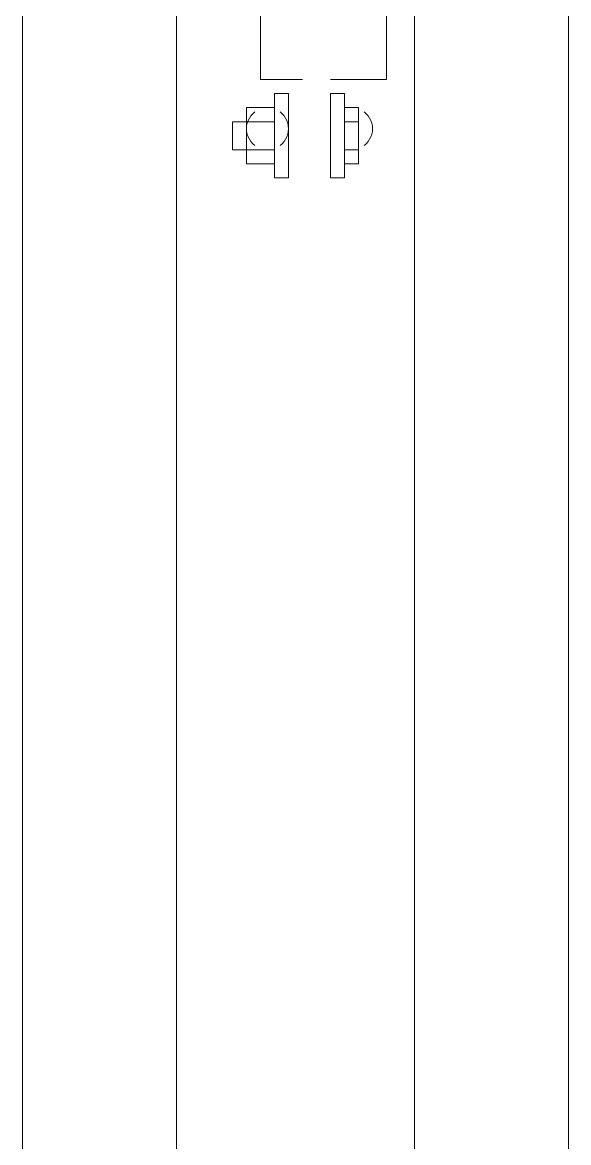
# Paper-space layout '03 Scan Locations' of a CAD drawing. Header units: millimetres. Extents: x 5 to 415, y 5 to 292.
# Drawn here: x 267.668 to 270.086, y 76.743 to 81.697 of the extents above; entities that cross this region are included whole.
import ezdxf

# ---------------------------------------------------------------- set-up
doc = ezdxf.new("R2010")
doc.units = ezdxf.units.MM
doc.layers.add('PROPOSED', color=7, linetype='Continuous')

# ---------------------------------------------------------------- blocks, each defined once
blk = doc.blocks.new('SHEET_03')
at = {"layer": 'PROPOSED', "color": 250, "linetype": 'Continuous', "lineweight": 13}
for p, q in [((268.722, 92.17), (268.722, 81.444)), ((267.668, 70.532), (267.668, 91.55)), ((270.086, 70.532), (270.086, 91.55)), ((269.404, 75.616), (269.404, 88.512)), ((268.35, 75.616), (268.35, 87.148)), ((269.28, 81.444), (269.28, 86.9)), ((268.722, 81.444), (268.908, 81.444)), ((269.032, 81.444), (269.28, 81.444)), ((268.846, 81.382), (268.784, 81.382)), ((268.784, 81.01), (268.784, 81.382)), ((268.846, 81.382), (268.846, 81.01)), ((269.094, 81.382), (269.032, 81.382)), ((269.032, 81.01), (269.032, 81.382)), ((269.094, 81.382), (269.094, 81.01)), ((268.66, 81.072), (268.66, 81.32)), ((268.784, 81.32), (268.66, 81.32)), ((268.66, 81.32), (268.66, 81.32)), ((268.6878, 81.2933), (268.6796, 81.2841)), ((268.6972, 81.3014), (268.6878, 81.2933)), ((268.784, 81.072), (268.784, 81.32)), ((268.784, 81.32), (268.784, 81.32)), ((268.8183, 81.2933), (268.8088, 81.3014)), ((268.8264, 81.2841), (268.8183, 81.2933)), ((269.094, 81.072), (269.094, 81.32)), ((269.156, 81.32), (269.094, 81.32)), ((269.156, 81.072), (269.156, 81.32)), ((269.156, 81.32), (269.156, 81.32)), ((269.1902, 81.2933), (269.1808, 81.3014)), ((269.1984, 81.2841), (269.1902, 81.2933)), ((268.598, 81.258), (268.66, 81.258)), ((268.66, 81.258), (268.598, 81.258)), ((268.598, 81.258), (268.598, 81.258)), ((268.598, 81.134), (268.598, 81.258)), ((268.598, 81.258), (268.598, 81.134)), ((268.784, 81.258), (268.66, 81.258)), ((268.6633, 81.2515), (268.6608, 81.2394)), ((268.6673, 81.2631), (268.6633, 81.2515)), ((268.6727, 81.274), (268.6673, 81.2631)), ((268.6796, 81.2841), (268.6727, 81.274)), ((268.8333, 81.274), (268.8264, 81.2841)), ((268.8388, 81.2631), (268.8333, 81.274)), ((268.8428, 81.2515), (268.8388, 81.2631)), ((268.8452, 81.2394), (268.8428, 81.2515)), ((269.156, 81.258), (269.094, 81.258)), ((269.2053, 81.274), (269.1984, 81.2841)), ((269.2107, 81.2631), (269.2053, 81.274)), ((269.2147, 81.2515), (269.2107, 81.2631)), ((269.2172, 81.2394), (269.2147, 81.2515)), ((268.6608, 81.2394), (268.66, 81.227)), ((268.66, 81.227), (268.6608, 81.2146)), ((268.6608, 81.2146), (268.6633, 81.2025)), ((268.6633, 81.2025), (268.6673, 81.191)), ((268.8388, 81.191), (268.8428, 81.2025)), ((268.8428, 81.2025), (268.8452, 81.2146)), ((268.846, 81.227), (268.8452, 81.2394)), ((268.8452, 81.2146), (268.846, 81.227)), ((269.2107, 81.191), (269.2147, 81.2025)), ((269.2147, 81.2025), (269.2172, 81.2146)), ((269.218, 81.227), (269.2172, 81.2394)), ((269.2172, 81.2146), (269.218, 81.227)), ((268.6673, 81.191), (268.6727, 81.18)), ((268.6727, 81.18), (268.6796, 81.1699)), ((268.6796, 81.1699), (268.6878, 81.1607)), ((268.6878, 81.1607), (268.6972, 81.1526)), ((268.8088, 81.1526), (268.8183, 81.1607)), ((268.8183, 81.1607), (268.8264, 81.1699)), ((268.8264, 81.1699), (268.8333, 81.18)), ((268.8333, 81.18), (268.8388, 81.191)), ((269.1808, 81.1526), (269.1902, 81.1607)), ((269.1902, 81.1607), (269.1984, 81.1699)), ((269.1984, 81.1699), (269.2053, 81.18)), ((269.2053, 81.18), (269.2107, 81.191)), ((268.598, 81.134), (268.66, 81.134)), ((268.66, 81.134), (268.598, 81.134)), ((268.598, 81.134), (268.598, 81.134)), ((268.784, 81.134), (268.66, 81.134)), ((269.156, 81.134), (269.094, 81.134)), ((268.66, 81.072), (268.784, 81.072)), ((268.66, 81.072), (268.66, 81.072)), ((268.784, 81.072), (268.784, 81.072)), ((269.094, 81.072), (269.156, 81.072)), ((269.156, 81.072), (269.156, 81.072)), ((268.846, 81.01), (268.784, 81.01)), ((269.094, 81.01), (269.032, 81.01))]:
    blk.add_line(p, q, dxfattribs=at)

psp = doc.layouts.new('03 Scan Locations')

# ---------------------------------------------------------------- block references
psp.add_blockref('SHEET_03', (0, 0))

doc.saveas('drawing.dxf')
